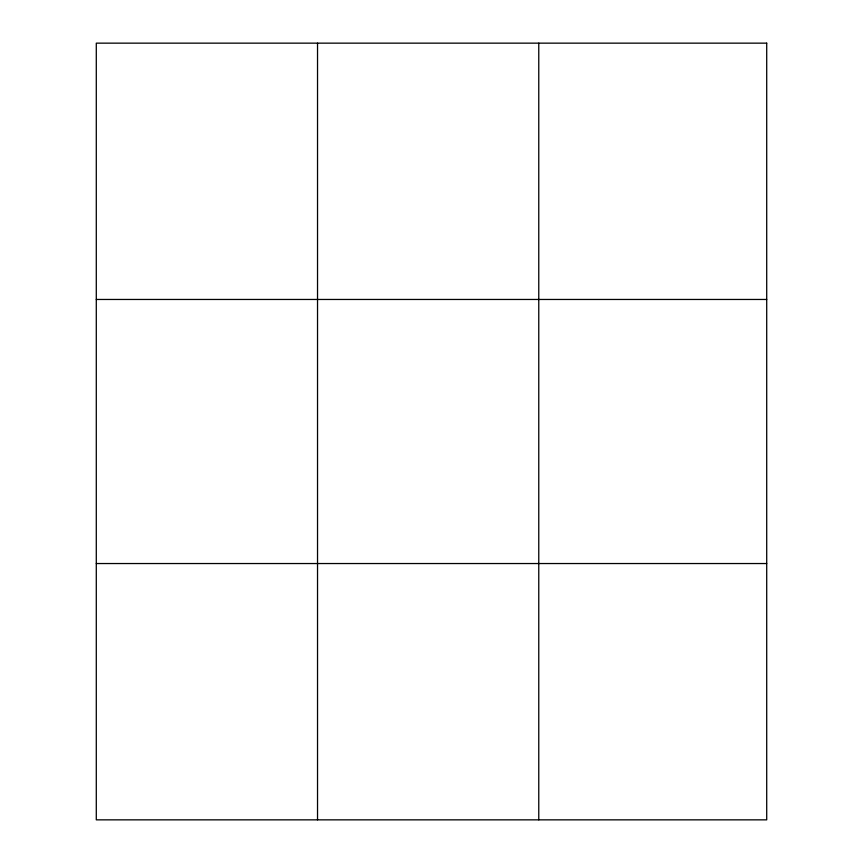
<?xml version="1.0" encoding="UTF-8"?>
<svg xmlns="http://www.w3.org/2000/svg" width="863" height="863" viewBox="0 0 863 863"><rect width="100%" height="100%" fill="white"/><g stroke="black" fill="none" stroke-linecap="round" stroke-linejoin="round"><path stroke-width="1.29" d="M317.53 43.15L317.53 819.85M538.771 43.15L538.771 819.85M96.289 299.461L766.711 299.461M96.289 563.539L766.711 563.539M766.711 43.15L766.711 819.85L96.289 819.85L96.289 43.15L766.711 43.15"/></g></svg>
